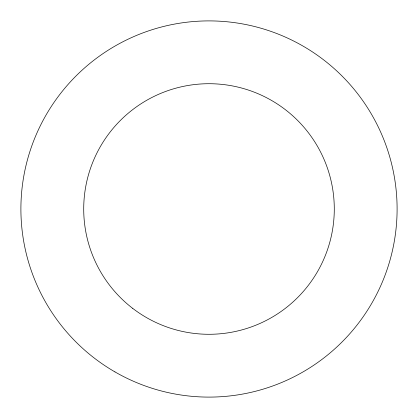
<?xml version="1.0" encoding="UTF-8"?>
<svg xmlns="http://www.w3.org/2000/svg" width="418" height="418" viewBox="0 0 418 418"><rect width="100%" height="100%" fill="white"/><g stroke="black" fill="none" stroke-linecap="round" stroke-linejoin="round"><path stroke-width="0.63" d="M132.731 308.395A125.285 125.285 0 0 0 333.214 225.354A125.285 125.285 0 0 0 161.055 93.251A125.285 125.285 0 0 0 132.731 308.395M114.95 371.9A188.1 188.1 0 0 0 397.1 209A188.1 188.1 0 0 0 114.95 46.1A188.1 188.1 0 0 0 114.95 371.9"/></g></svg>
